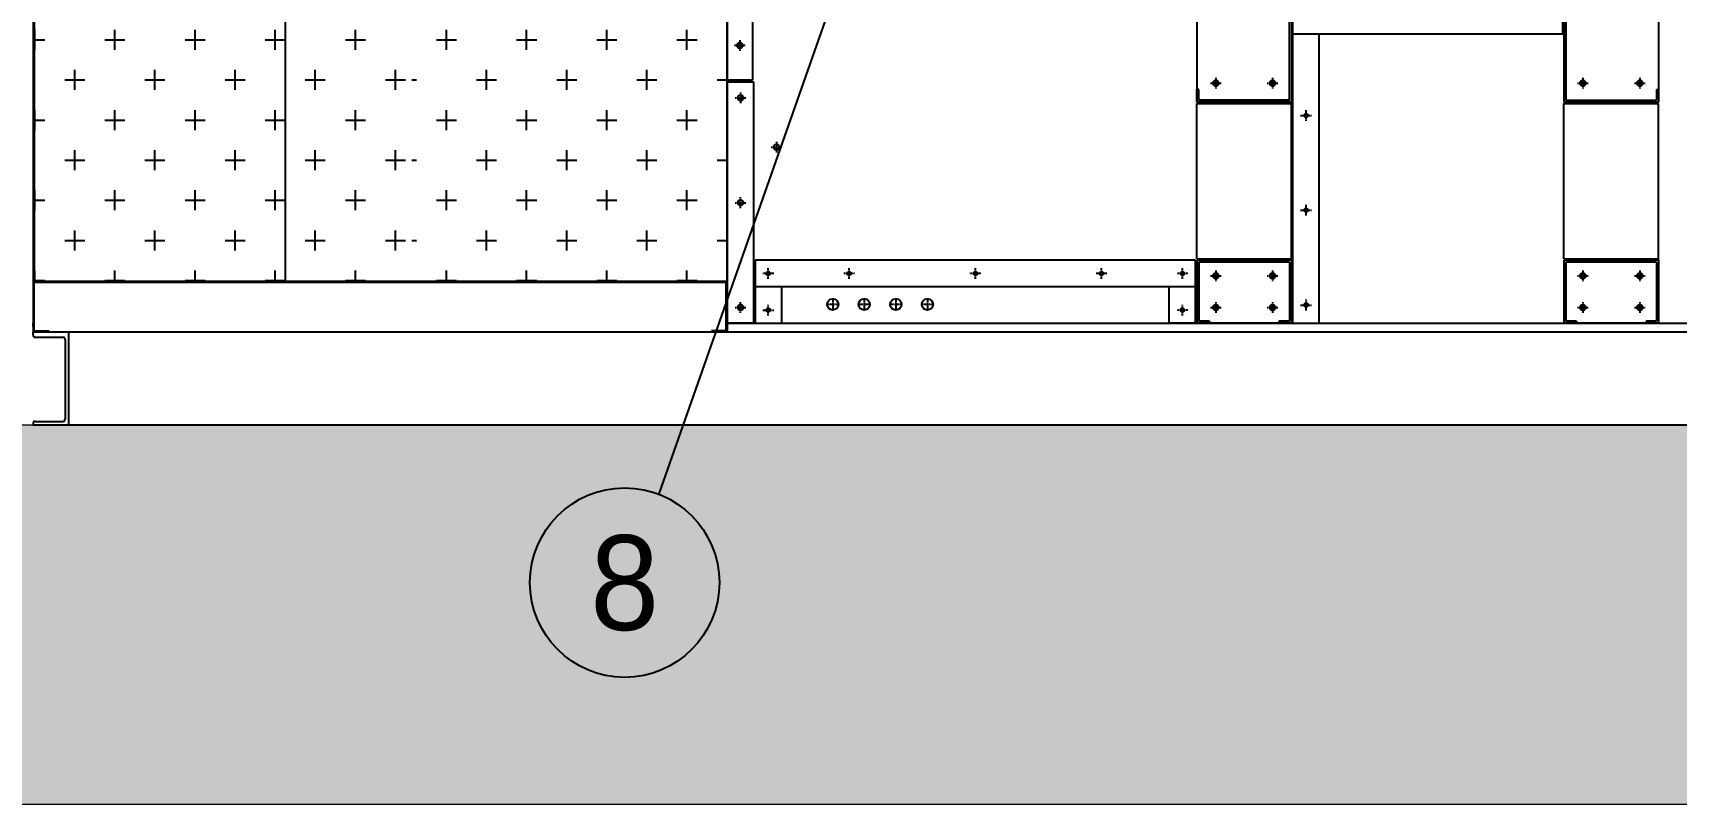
# Model space of a CAD drawing. Header units: millimetres. Extents: x 2557 to 34820, y 2099 to 24914.
# Drawn here: x 12902 to 15505, y 9311 to 10532 of the extents above; entities that cross this region are included whole.
import ezdxf
from ezdxf.enums import TextEntityAlignment as Align

# ---------------------------------------------------------------- set-up
doc = ezdxf.new("R2010")
doc.units = ezdxf.units.MM
doc.linetypes.add('CENTER', pattern=[2, 1.25, -0.25, 0.25, -0.25])
for name, color, linetype in [('center', 1, 'CENTER'), ('냉각탑_dim', 1, 'Continuous'), ('냉각탑_text', 3, 'Continuous'), ('냉각탑_찬넬방진', 1, 'Continuous')]:
    doc.layers.add(name, color=color, linetype=linetype)
doc.styles.add('돋움', font='Dotum.ttf')

# ---------------------------------------------------------------- blocks, each defined once
blk = doc.blocks.new('A$C3FF200C2')
for p, q in [((40, 805), (0, 805)), ((0, 805), (0, 0)), ((40, 805), (40, 0)), ((40, 0), (0, 0))]:
    blk.add_line(p, q)
blk = doc.blocks.new('1')
h = blk.add_hatch()
h.set_pattern_fill('CROSS', color=5, scale=10)
h.set_pattern_definition([(0, (-670307.7, 24554.766), (63.5, 63.5), [31.75, -95.25]), (90, (-670291.83, 24538.89), (-63.5, 63.5), [31.75, -95.25])])
h.paths.add_polyline_path([(13502, 13617), (12903.6, 13617), (12903.6, 10139), (13502, 10139)])
h = blk.add_hatch()
h.set_pattern_fill('CROSS', color=5, scale=10)
h.set_pattern_definition([(0, (-669909.3, 24554.766), (63.5, 63.5), [31.75, -95.25]), (90, (-669893.43, 24538.89), (-63.5, 63.5), [31.75, -95.25])])
h.paths.add_polyline_path([(14002, 13617), (13502, 13617), (13502, 10139), (14002, 10139)])
for p, q in [((12902, 13659), (12902, 10059)), ((14002, 13659), (14002, 10059)), ((12903.6, 13617), (12903.6, 10139)), ((13301.6, 13618.6), (13301.6, 10137.4)), ((14002, 10072.5), (14002, 10572.5)), ((14745.9, 10572.5), (14745.9, 10422.5)), ((14895.9, 10572.5), (14895.9, 10422.5)), ((14897.9, 10072.5), (14897.9, 10572.5)), ((15325.6, 10530.5), (15325.6, 10572.5)), ((15327.6, 10572.5), (15327.6, 10422.5)), ((15477.6, 10572.5), (15477.6, 10422.5)), ((14892.7, 10425.7), (14892.7, 10569.3)), ((15330.8, 10569.3), (15330.8, 10425.7)), ((15325.6, 10530.5), (14897.9, 10530.5)), ((14939.9, 10072.5), (14939.9, 10530.5)), ((14044, 10454.5), (14002, 10454.5)), ((14044, 10072.5), (14044, 10454.5)), ((14749.1, 10442.5), (14745.9, 10442.5)), ((14745.9, 10422.5), (14745.9, 10442.5)), ((14749.1, 10425.7), (14749.1, 10442.5)), ((14895.9, 10442.5), (14895.9, 10422.5)), ((15474.4, 10442.5), (15477.6, 10442.5)), ((15474.4, 10442.5), (15474.4, 10425.7)), ((15477.6, 10442.5), (15477.6, 10422.5)), ((14745.9, 10422.5), (14895.9, 10422.5)), ((14895.9, 10422.5), (14745.9, 10422.5)), ((14745.9, 10420.5), (14895.9, 10420.5)), ((14745.9, 10174.5), (14745.9, 10420.5)), ((14892.7, 10425.7), (14749.1, 10425.7)), ((14895.9, 10174.5), (14895.9, 10420.5)), ((15477.6, 10422.5), (15327.6, 10422.5)), ((15327.6, 10420.5), (15477.6, 10420.5)), ((15327.6, 10174.5), (15327.6, 10420.5)), ((15330.8, 10425.7), (15474.4, 10425.7)), ((15477.6, 10174.5), (15477.6, 10420.5)), ((15477.6, 10172.5), (15477.6, 10267)), ((14002, 10172.5), (14002, 10072.5)), ((14744, 10172.5), (14046, 10172.5)), ((14046, 10172.5), (14046, 10072.5)), ((14744, 10072.5), (14744, 10172.5)), ((14745.9, 10174.5), (14895.9, 10174.5)), ((14895.9, 10172.5), (14745.9, 10172.5)), ((14745.9, 10172.5), (14745.9, 10072.5)), ((14895.9, 10172.5), (14745.9, 10172.5)), ((14749.1, 10169.3), (14749.1, 10075.7)), ((14892.7, 10169.3), (14749.1, 10169.3)), ((14892.7, 10169.3), (14892.7, 10075.7)), ((14895.9, 10172.5), (14895.9, 10072.5)), ((15327.6, 10174.5), (15477.6, 10174.5)), ((15327.6, 10172.5), (15327.6, 10072.5)), ((15477.6, 10172.5), (15327.6, 10172.5)), ((15330.8, 10169.3), (15330.8, 10075.7)), ((15474.4, 10169.3), (15330.8, 10169.3)), ((15474.4, 10169.3), (15474.4, 10075.7)), ((15477.6, 10172.5), (15477.6, 10072.5)), ((12903.6, 10139), (14002, 10139)), ((12903.6, 10137.4), (14000.4, 10137.4)), ((12903.6, 10060.6), (12903.6, 10137.4)), ((14000.4, 10060.6), (14000.4, 10137.4)), ((14744, 10130.5), (14046, 10130.5)), ((14088, 10130.5), (14088, 10072.5)), ((14702, 10072.5), (14702, 10130.5)), ((14765.9, 10075.7), (14749.1, 10075.7)), ((14765.9, 10075.7), (14765.9, 10072.5)), ((14875.9, 10075.7), (14875.9, 10072.5)), ((14892.7, 10075.7), (14875.9, 10075.7)), ((15347.6, 10075.7), (15330.8, 10075.7)), ((15347.6, 10075.7), (15347.6, 10072.5)), ((15457.6, 10075.7), (15457.6, 10072.5)), ((15474.4, 10075.7), (15457.6, 10075.7)), ((12927, 10060.6), (12927, 10059)), ((12927, 10059), (13977, 10059)), ((13977, 10060.6), (13977, 10059)), ((14002, 10072.5), (14044, 10072.5)), ((14044, 10072.5), (14002, 10072.5)), ((14044, 10072.5), (16902, 10072.5)), ((14744, 10072.5), (14702, 10072.5)), ((14895.9, 10072.5), (14745.9, 10072.5)), ((14765.9, 10072.5), (14745.9, 10072.5)), ((14895.9, 10072.5), (14875.9, 10072.5)), ((14897.9, 10072.5), (14939.9, 10072.5)), ((15347.6, 10072.5), (15327.6, 10072.5)), ((15477.6, 10072.5), (15327.6, 10072.5)), ((15477.6, 10072.5), (15457.6, 10072.5))]:
    blk.add_line(p, q)
at = {"ltscale": 500}
for p, q in [((12902, 10059), (12927, 10059)), ((12903.6, 10060.6), (12927, 10060.6)), ((14000.4, 10060.6), (13977, 10060.6)), ((14002, 10059), (13977, 10059))]:
    blk.add_line(p, q, dxfattribs=at)
for centre, radius in [((14022, 10512.5), 4.5), ((14022, 10512.5), 3), ((14775.9, 10452.5), 4.5), ((14775.9, 10452.5), 4.5), ((14775.9, 10452.5), 4.5), ((14775.9, 10452.5), 4.5), ((14775.9, 10452.5), 3), ((14775.9, 10452.5), 3), ((14865.9, 10452.5), 4.5), ((14865.9, 10452.5), 4.5), ((14865.9, 10452.5), 4.5), ((14865.9, 10452.5), 4.5), ((14865.9, 10452.5), 3), ((14865.9, 10452.5), 3), ((15357.6, 10452.5), 4.5), ((15357.6, 10452.5), 4.5), ((15357.6, 10452.5), 3), ((15447.6, 10452.5), 4.5), ((15447.6, 10452.5), 4.5), ((15447.6, 10452.5), 3), ((14023, 10429.5), 4.5), ((14918.9, 10401.5), 3), ((14080, 10351.5), 4.5), ((14023, 10263.5), 4.5), ((14918.9, 10251.5), 3), ((14067, 10151.5), 3), ((14195, 10151.5), 3), ((14395, 10151.5), 3), ((14395, 10151.5), 3), ((14595, 10151.5), 3), ((14595, 10151.5), 3), ((14723, 10151.5), 3), ((14775.9, 10147.5), 4.5), ((14775.9, 10147.5), 4.5), ((14775.9, 10147.5), 4.5), ((14775.9, 10147.5), 4.5), ((14775.9, 10147.5), 3), ((14775.9, 10147.5), 3), ((14865.9, 10147.5), 4.5), ((14865.9, 10147.5), 4.5), ((14865.9, 10147.5), 4.5), ((14865.9, 10147.5), 4.5), ((14865.9, 10147.5), 3), ((14865.9, 10147.5), 3), ((15357.6, 10147.5), 4.5), ((15357.6, 10147.5), 4.5), ((15357.6, 10147.5), 3), ((15447.6, 10147.5), 4.5), ((15447.6, 10147.5), 4.5), ((15447.6, 10147.5), 3), ((14023, 10097.5), 4.5), ((14169, 10102.5), 9), ((14219, 10102.5), 9), ((14269, 10102.5), 9), ((14319, 10102.5), 9), ((14775.9, 10097.5), 4.5), ((14775.9, 10097.5), 4.5), ((14775.9, 10097.5), 4.5), ((14775.9, 10097.5), 4.5), ((14865.9, 10097.5), 4.5), ((14865.9, 10097.5), 4.5), ((14865.9, 10097.5), 4.5), ((14865.9, 10097.5), 4.5), ((14918.9, 10101.5), 3), ((15357.6, 10097.5), 4.5), ((15357.6, 10097.5), 4.5), ((15447.6, 10097.5), 4.5), ((15447.6, 10097.5), 4.5), ((14067, 10093.5), 3), ((14723, 10093.5), 3), ((14775.9, 10097.5), 3), ((14775.9, 10097.5), 3), ((14865.9, 10097.5), 3), ((14865.9, 10097.5), 3), ((15357.6, 10097.5), 3), ((15447.6, 10097.5), 3)]:
    blk.add_circle(centre, radius)
at = {"layer": 'center'}
for p, q in [((14022, 10521), (14022, 10504)), ((14030.5, 10512.5), (14013.5, 10512.5)), ((14767.4, 10452.5), (14784.4, 10452.5)), ((14767.4, 10452.5), (14784.4, 10452.5)), ((14775.9, 10461), (14775.9, 10444)), ((14775.9, 10461), (14775.9, 10444)), ((14857.4, 10452.5), (14874.4, 10452.5)), ((14857.4, 10452.5), (14874.4, 10452.5)), ((14865.9, 10461), (14865.9, 10444)), ((14865.9, 10461), (14865.9, 10444)), ((15349.1, 10452.5), (15366.1, 10452.5)), ((15357.6, 10461), (15357.6, 10444)), ((15439.1, 10452.5), (15456.1, 10452.5)), ((15447.6, 10461), (15447.6, 10444)), ((14014.5, 10429.5), (14031.5, 10429.5)), ((14023, 10438), (14023, 10421)), ((14910.4, 10401.5), (14927.4, 10401.5)), ((14918.9, 10393), (14918.9, 10410)), ((14071.5, 10351.5), (14088.5, 10351.5)), ((14080, 10360), (14080, 10343)), ((14014.5, 10263.5), (14031.5, 10263.5)), ((14023, 10255), (14023, 10272)), ((14918.9, 10243), (14918.9, 10260)), ((14910.4, 10251.5), (14927.4, 10251.5)), ((14067, 10143), (14067, 10160)), ((14195, 10143), (14195, 10160)), ((14395, 10143), (14395, 10160)), ((14395, 10143), (14395, 10160)), ((14595, 10143), (14595, 10160)), ((14595, 10143), (14595, 10160)), ((14723, 10143), (14723, 10160)), ((14775.9, 10156), (14775.9, 10139)), ((14775.9, 10156), (14775.9, 10139)), ((14865.9, 10156), (14865.9, 10139)), ((14865.9, 10156), (14865.9, 10139)), ((15357.6, 10156), (15357.6, 10139)), ((15447.6, 10156), (15447.6, 10139)), ((14075.5, 10151.5), (14058.5, 10151.5)), ((14203.5, 10151.5), (14186.5, 10151.5)), ((14403.5, 10151.5), (14386.5, 10151.5)), ((14403.5, 10151.5), (14386.5, 10151.5)), ((14603.5, 10151.5), (14586.5, 10151.5)), ((14603.5, 10151.5), (14586.5, 10151.5)), ((14731.5, 10151.5), (14714.5, 10151.5)), ((14767.4, 10147.5), (14784.4, 10147.5)), ((14767.4, 10147.5), (14784.4, 10147.5)), ((14857.4, 10147.5), (14874.4, 10147.5)), ((14857.4, 10147.5), (14874.4, 10147.5)), ((15349.1, 10147.5), (15366.1, 10147.5)), ((15439.1, 10147.5), (15456.1, 10147.5)), ((14023, 10089), (14023, 10106)), ((14067, 10085), (14067, 10102)), ((14179, 10102.5), (14159, 10102.5)), ((14169, 10112.5), (14169, 10092.5)), ((14229, 10102.5), (14209, 10102.5)), ((14219, 10112.5), (14219, 10092.5)), ((14279, 10102.5), (14259, 10102.5)), ((14269, 10112.5), (14269, 10092.5)), ((14329, 10102.5), (14309, 10102.5)), ((14319, 10112.5), (14319, 10092.5)), ((14723, 10085), (14723, 10102)), ((14775.9, 10106), (14775.9, 10089)), ((14775.9, 10106), (14775.9, 10089)), ((14865.9, 10106), (14865.9, 10089)), ((14865.9, 10106), (14865.9, 10089)), ((14918.9, 10093), (14918.9, 10110)), ((15357.6, 10106), (15357.6, 10089)), ((15447.6, 10106), (15447.6, 10089)), ((14014.5, 10097.5), (14031.5, 10097.5)), ((14058.5, 10093.5), (14075.5, 10093.5)), ((14731.5, 10093.5), (14714.5, 10093.5)), ((14767.4, 10097.5), (14784.4, 10097.5)), ((14767.4, 10097.5), (14784.4, 10097.5)), ((14857.4, 10097.5), (14874.4, 10097.5)), ((14857.4, 10097.5), (14874.4, 10097.5)), ((14910.4, 10101.5), (14927.4, 10101.5)), ((15349.1, 10097.5), (15366.1, 10097.5)), ((15439.1, 10097.5), (15456.1, 10097.5))]:
    blk.add_line(p, q, dxfattribs=at)
at = {"layer": '냉각탑_찬넬방진', "ltscale": 150}
for p, q in [((12902, 10067.4), (12902, 10072.5)), ((12902, 10053.9), (12902, 10059)), ((12905.4, 10050.5), (12949.4, 10050.5)), ((12958.4, 10059), (12958.4, 9911.4)), ((12952.8, 10047.1), (12952.8, 9920.7))]:
    blk.add_line(p, q, dxfattribs=at)
at = {"layer": '냉각탑_찬넬방진', "ltscale": 30}
for p, q in [((12902, 10059), (16902, 10058.8)), ((12902, 9913.9), (12902, 9911.4)), ((12903.6, 9911.4), (12902, 9911.4)), ((19902, 9911.4), (12903.6, 9911.4)), ((12905.4, 9917.3), (12949.4, 9917.3))]:
    blk.add_line(p, q, dxfattribs=at)
at = {"layer": '냉각탑_찬넬방진', "ltscale": 150}
for centre, start, end in [((12905.4, 10053.9), 180, 270), ((12949.4, 10047.1), 0, 90), ((12949.4, 10047.1), 0, 90), ((12949.4, 9920.7), 270, 0)]:
    blk.add_arc(centre, 3.39, start, end, dxfattribs=at)
at = {"layer": '냉각탑_찬넬방진', "ltscale": 30}
blk.add_arc((12905.4, 9913.9), 3.39, 90, 180, dxfattribs=at)
blk.add_blockref('A$C3FF200C2', (14002, 10457.5))

msp = doc.modelspace()

# ---------------------------------------------------------------- hatches: boundary and pattern name
h = msp.add_hatch()
h.set_pattern_fill('AR-CONC', color=4)
h.set_pattern_definition([(50, (-315202.99, -192372.07), (182.18467, -15.939086), [19.05, -209.55]), (355, (-315202.99, -192372.07), (-35.24342, 191.056845), [15.24, -167.64058]), (100.451445, (-315187.8, -192373.4), (146.94125, 175.11775), [16.19001, -178.090245]), (46.1842, (-315202.99, -192321.27), (271.07904, -42.04233), [28.575, -314.325]), (96.63556, (-315180.4, -192324.77), (237.40413, 247.42612), [24.28502, -267.1356]), (351.18415, (-315203, -192321.27), (237.40413, 247.42612), [22.85997, -251.45973]), (21, (-315177.59, -192333.97), (151.61439, -102.2652), [19.05, -209.55]), (326, (-315177.59, -192333.97), (61.80203, 184.18797), [15.24, -167.64]), (71.451445, (-315164.95, -192342.5), (213.41642, 81.92277), [16.19001, -178.08994]), (37.5, (-315202.99, -192372.07), (3.088603, 84.555039), [0, -165.608, 0, -170.18, 0, -168.275]), (7.5, (-315202.99, -192372.07), (66.819663, 100.180575), [0, -97.028, 0, -161.798, 0, -64.135]), (327.5, (-315259.63, -192372.07), (135.590595, -5.728744), [0, -63.5, 0, -198.12, 0, -262.89]), (317.5, (-315285.03, -192372.07), (148.12918, 25.42649), [0, -82.55, 0, -131.572, 0, -186.69])])
edge = h.paths.add_edge_path()
edge.add_line((12902, 9311.4), (20251.9, 9311.4))
edge.add_line((20251.9, 9311.4), (20252.1, 9911.4))
edge.add_line((20252.1, 9911.4), (12752.1, 9911.4))
edge.add_line((12752.1, 9911.4), (12751.9, 9311.4))

# ---------------------------------------------------------------- linework, layer by layer
at = {"lineweight": 5, "elevation": 0}
msp.add_lwpolyline([(12752, 9311.4), (20252, 9311.4), (20252, 9911.4), (12752, 9911.4)], close=True, dxfattribs=at)
at = {"layer": '냉각탑_dim', "linetype": 'ByBlock', "lineweight": -2, "elevation": 0}
msp.add_lwpolyline([(14215.3, 10717.5), (13893.4, 9802.4)], dxfattribs=at)
at = {"layer": '냉각탑_dim', "linetype": 'ByBlock', "lineweight": -2}
msp.add_circle((13839.4, 9662), 150, dxfattribs=at)

# ---------------------------------------------------------------- block references
msp.add_blockref('1', (0, 0))

# ---------------------------------------------------------------- texts
at = {"layer": '냉각탑_text', "style": '돋움'}
msp.add_text('8', height=150, dxfattribs=at).set_placement((13839.4, 9662), align=Align.MIDDLE_CENTER)

doc.saveas('drawing.dxf')
